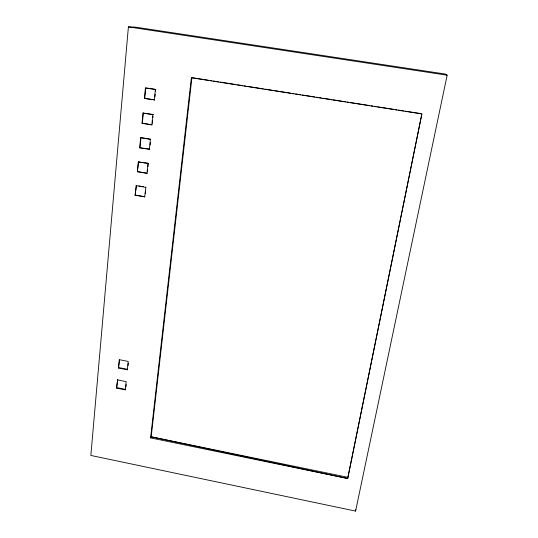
<?xml version="1.0" encoding="UTF-8"?>
<svg xmlns="http://www.w3.org/2000/svg" width="538" height="538" viewBox="0 0 538 538"><rect width="100%" height="100%" fill="white"/><g stroke="black" fill="none" stroke-linecap="round" stroke-linejoin="round"><path stroke-width="0.81" d="M355.591 511.1L447.152 75.206L445.35 74.062L135.253 27.102L128.4 26.9L90.848 455.444L355.591 511.1L355.679 509.499M421.859 113.962L347.696 478.504L150.586 437.865L191.353 77.761L421.859 113.962L347.696 478.504L151.198 436.809L150.586 437.865M116.551 388.12L117.701 379.418L116.551 388.12L125.334 389.875L125.677 389.404L116.907 387.642M118.481 368.046L119.288 359.666L128.178 361.415L127.338 369.794L118.481 368.046L119.571 359.989M135.085 195.328L136.376 185.449L135.085 195.328L144.964 196.753L135.448 195.092M147.963 163.565L146.975 173.418L137.351 171.77L138.3 161.931L148.306 163.377L138.3 161.931M139.658 147.775L149.725 149.234L139.658 147.775L140.633 137.661M152.846 114.702L151.824 124.93L142.012 123.316L142.994 113.094L153.189 114.581L142.994 113.094M144.406 98.387L154.662 99.886L144.406 98.387L145.408 87.97L155.704 89.469L155.543 91.077M137.351 171.77L138.656 161.743M140.014 147.607L140.983 137.594L150.727 139.208M142.012 123.316L142.368 123.182L143.35 112.98M144.762 98.293L145.764 87.889M125.334 389.875L126.154 381.637L117.345 379.882M144.621 196.989L145.933 187.096M149.376 149.403L150.384 139.362L140.626 137.741L140.983 137.594M154.319 99.981L155.361 89.557M125.926 386.93L126.168 384.462M128.064 365.537L128.293 363.258M145.287 193.532L145.529 191.118M147.486 171.575L147.647 169.934M147.977 166.659L148.226 164.198M150.142 145.058L150.391 142.55M152.328 123.222L152.563 120.862M152.879 117.721L153.034 116.147M154.984 96.679L155.226 94.278M191.931 77.627L151.198 436.809L347.79 477.307M127.338 369.794L127.688 369.344L118.837 367.595M128.4 26.9L447.152 75.206M192.765 77.761L208.529 80.236M210.183 80.498L211.844 80.754M213.505 81.016L215.166 81.278M216.821 81.541L218.482 81.796M220.143 82.058L235.906 84.533M237.561 84.796L242.544 85.576M244.198 85.838L245.859 86.1M247.52 86.356L263.284 88.831M264.938 89.093L273.237 90.397M274.898 90.66L290.661 93.135M292.316 93.39L293.977 93.652M295.638 93.915L300.614 94.695M302.275 94.957L314.717 96.907M316.378 97.17L318.039 97.432M319.693 97.694L321.354 97.95M323.015 98.212L331.314 99.517M332.968 99.779L342.094 101.211M343.755 101.467L345.416 101.729M347.071 101.991L348.732 102.254M350.393 102.509L369.471 105.509M371.133 105.771L372.794 106.026M374.448 106.289L376.109 106.551M377.77 106.813L393.534 109.288M395.195 109.544L396.849 109.806M398.51 110.068L400.171 110.33M401.825 110.586L403.487 110.848M405.148 111.11L420.911 113.585M146.598 88.017L155.704 89.469M142.368 123.182L152.167 124.796M137.708 171.575L147.318 173.216M138.764 185.859L140.357 186.135M141.951 186.41L143.545 186.686M136.013 185.664L145.59 187.318"/></g></svg>
